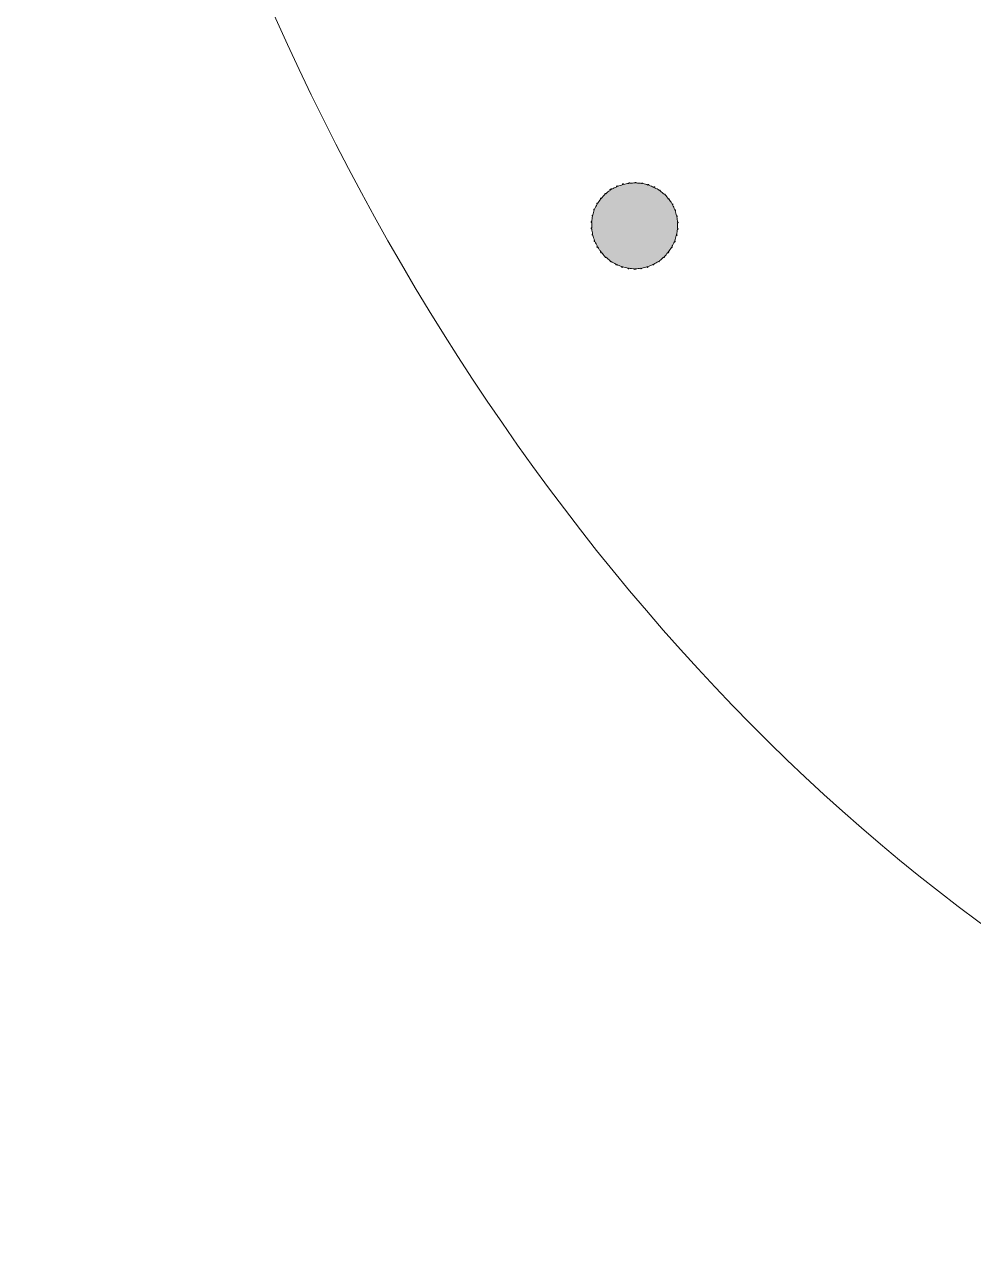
# Model space of a CAD drawing. Header units: millimetres. Extents: x -75 to 75, y -97 to 97.
# Drawn here: x -75.3 to -37.65, y -96.81 to -48.41 of the extents above; entities that cross this region are included whole.
import ezdxf

# ---------------------------------------------------------------- set-up
doc = ezdxf.new("R2010")
doc.units = ezdxf.units.MM
doc.header["$MEASUREMENT"] = 0
doc.layers.add('Layer 1', color=7, linetype='Continuous', lineweight=0)

# ---------------------------------------------------------------- blocks, each defined once
blk = doc.blocks.new('Block_1')
at = {"layer": 'Layer 1', "true_color": 0x000000, "transparency": 33554687}
h = blk.add_hatch(color=18, dxfattribs=at)
h.dxf.hatch_style = 2
edge = h.paths.add_edge_path()
edge.add_spline(control_points=[(-49.369, -56.264), (-49.369, -56.252), (-49.379, -56.243), (-49.39, -56.245), (-49.394, -56.245), (-49.393, -56.249), (-49.396, -56.251), (-49.401, -56.179), (-49.404, -56.107), (-49.419, -56.036), (-49.418, -56.036), (-49.418, -56.037), (-49.418, -56.037), (-49.406, -56.035), (-49.399, -56.024), (-49.402, -56.012), (-49.405, -56.001), (-49.416, -55.994), (-49.427, -55.997), (-49.429, -55.997), (-49.428, -55.999), (-49.429, -56), (-49.445, -55.931), (-49.465, -55.862), (-49.49, -55.795), (-49.488, -55.795), (-49.487, -55.797), (-49.486, -55.797), (-49.475, -55.793), (-49.469, -55.78), (-49.473, -55.769), (-49.477, -55.758), (-49.489, -55.753), (-49.499, -55.757), (-49.5, -55.758), (-49.5, -55.759), (-49.5, -55.759), (-49.526, -55.693), (-49.562, -55.63), (-49.597, -55.566), (-49.593, -55.567), (-49.591, -55.571), (-49.587, -55.569), (-49.577, -55.563), (-49.573, -55.551), (-49.579, -55.541), (-49.585, -55.531), (-49.598, -55.528), (-49.608, -55.533), (-49.611, -55.535), (-49.609, -55.539), (-49.61, -55.542), (-49.63, -55.507), (-49.644, -55.469), (-49.667, -55.436), (-49.686, -55.408), (-49.71, -55.386), (-49.73, -55.36), (-49.728, -55.359), (-49.725, -55.362), (-49.723, -55.361), (-49.714, -55.354), (-49.712, -55.341), (-49.719, -55.331), (-49.726, -55.322), (-49.739, -55.32), (-49.748, -55.328), (-49.751, -55.33), (-49.748, -55.334), (-49.75, -55.337), (-49.794, -55.28), (-49.836, -55.222), (-49.887, -55.173), (-49.879, -55.164), (-49.879, -55.152), (-49.888, -55.144), (-49.897, -55.136), (-49.91, -55.137), (-49.918, -55.145), (-49.919, -55.146), (-49.918, -55.147), (-49.918, -55.148), (-49.971, -55.099), (-50.027, -55.056), (-50.085, -55.015), (-50.084, -55.014), (-50.082, -55.016), (-50.081, -55.014), (-50.074, -55.005), (-50.076, -54.992), (-50.085, -54.985), (-50.095, -54.978), (-50.108, -54.98), (-50.115, -54.99), (-50.115, -54.99), (-50.114, -54.991), (-50.114, -54.992), (-50.175, -54.951), (-50.239, -54.919), (-50.304, -54.886), (-50.301, -54.884), (-50.297, -54.886), (-50.295, -54.883), (-50.289, -54.873), (-50.294, -54.86), (-50.304, -54.855), (-50.315, -54.85), (-50.328, -54.855), (-50.333, -54.865), (-50.334, -54.868), (-50.331, -54.87), (-50.331, -54.872), (-50.397, -54.84), (-50.465, -54.813), (-50.535, -54.789), (-50.533, -54.787), (-50.53, -54.789), (-50.529, -54.786), (-50.525, -54.776), (-50.531, -54.764), (-50.542, -54.76), (-50.553, -54.756), (-50.565, -54.762), (-50.569, -54.773), (-50.57, -54.776), (-50.565, -54.777), (-50.565, -54.781), (-50.634, -54.759), (-50.704, -54.737), (-50.776, -54.724), (-50.776, -54.723), (-50.775, -54.723), (-50.774, -54.722), (-50.772, -54.711), (-50.78, -54.701), (-50.792, -54.699), (-50.803, -54.697), (-50.815, -54.705), (-50.817, -54.716), (-50.817, -54.718), (-50.814, -54.718), (-50.814, -54.72), (-50.886, -54.708), (-50.958, -54.7), (-51.03, -54.698), (-51.03, -54.697), (-51.028, -54.697), (-51.028, -54.696), (-51.028, -54.684), (-51.037, -54.674), (-51.049, -54.674), (-51.061, -54.673), (-51.071, -54.682), (-51.071, -54.693), (-51.071, -54.693), (-51.07, -54.693), (-51.07, -54.694), (-51.143, -54.693), (-51.216, -54.703), (-51.289, -54.711), (-51.288, -54.708), (-51.283, -54.708), (-51.284, -54.704), (-51.285, -54.693), (-51.296, -54.685), (-51.307, -54.687), (-51.319, -54.688), (-51.328, -54.699), (-51.326, -54.71), (-51.326, -54.712), (-51.322, -54.712), (-51.321, -54.713), (-51.395, -54.723), (-51.467, -54.739), (-51.539, -54.758), (-51.538, -54.754), (-51.533, -54.753), (-51.534, -54.749), (-51.536, -54.737), (-51.548, -54.73), (-51.559, -54.733), (-51.571, -54.735), (-51.578, -54.747), (-51.575, -54.759), (-51.574, -54.763), (-51.568, -54.762), (-51.565, -54.765), (-51.636, -54.784), (-51.706, -54.805), (-51.775, -54.834), (-51.775, -54.832), (-51.773, -54.831), (-51.773, -54.829), (-51.778, -54.818), (-51.79, -54.813), (-51.801, -54.818), (-51.811, -54.823), (-51.816, -54.836), (-51.812, -54.846), (-51.811, -54.849), (-51.807, -54.847), (-51.805, -54.849), (-51.871, -54.878), (-51.937, -54.909), (-52, -54.947), (-52, -54.946), (-51.999, -54.945), (-51.999, -54.944), (-52.005, -54.934), (-52.018, -54.931), (-52.028, -54.936), (-52.039, -54.942), (-52.042, -54.955), (-52.036, -54.965), (-52.042, -54.955), (-52.055, -54.953), (-52.065, -54.96), (-52.074, -54.966), (-52.077, -54.98), (-52.071, -54.99), (-52.07, -54.991), (-52.069, -54.989), (-52.068, -54.99), (-52.13, -55.031), (-52.185, -55.078), (-52.239, -55.125), (-52.24, -55.123), (-52.237, -55.121), (-52.239, -55.119), (-52.246, -55.11), (-52.259, -55.11), (-52.268, -55.117), (-52.277, -55.125), (-52.278, -55.139), (-52.27, -55.148), (-52.27, -55.148), (-52.269, -55.147), (-52.268, -55.148), (-52.323, -55.198), (-52.371, -55.254), (-52.418, -55.31), (-52.419, -55.307), (-52.416, -55.303), (-52.419, -55.3), (-52.428, -55.292), (-52.442, -55.293), (-52.449, -55.303), (-52.456, -55.312), (-52.454, -55.326), (-52.445, -55.333), (-52.443, -55.336), (-52.44, -55.332), (-52.437, -55.333), (-52.484, -55.391), (-52.527, -55.45), (-52.565, -55.513), (-52.567, -55.511), (-52.565, -55.508), (-52.567, -55.507), (-52.577, -55.501), (-52.59, -55.504), (-52.596, -55.515), (-52.603, -55.525), (-52.599, -55.538), (-52.589, -55.543), (-52.586, -55.545), (-52.584, -55.541), (-52.581, -55.541), (-52.617, -55.604), (-52.655, -55.666), (-52.682, -55.732), (-52.682, -55.732), (-52.682, -55.732), (-52.682, -55.732), (-52.693, -55.727), (-52.705, -55.733), (-52.709, -55.744), (-52.713, -55.755), (-52.707, -55.767), (-52.696, -55.772), (-52.695, -55.772), (-52.695, -55.77), (-52.694, -55.77), (-52.719, -55.838), (-52.739, -55.907), (-52.756, -55.977), (-52.758, -55.976), (-52.757, -55.974), (-52.758, -55.973), (-52.77, -55.97), (-52.782, -55.977), (-52.784, -55.989), (-52.787, -56), (-52.78, -56.012), (-52.769, -56.014), (-52.768, -56.014), (-52.768, -56.013), (-52.767, -56.013), (-52.782, -56.085), (-52.788, -56.157), (-52.793, -56.231), (-52.796, -56.229), (-52.796, -56.224), (-52.8, -56.223), (-52.811, -56.222), (-52.821, -56.231), (-52.822, -56.243), (-52.823, -56.255), (-52.813, -56.265), (-52.802, -56.266), (-52.799, -56.266), (-52.799, -56.262), (-52.796, -56.261), (-52.801, -56.336), (-52.8, -56.409), (-52.794, -56.484), (-52.797, -56.483), (-52.797, -56.479), (-52.801, -56.479), (-52.812, -56.479), (-52.822, -56.489), (-52.821, -56.501), (-52.82, -56.513), (-52.81, -56.522), (-52.799, -56.521), (-52.794, -56.521), (-52.795, -56.516), (-52.792, -56.514), (-52.785, -56.587), (-52.778, -56.661), (-52.762, -56.734), (-52.763, -56.734), (-52.763, -56.732), (-52.764, -56.733), (-52.776, -56.735), (-52.783, -56.746), (-52.78, -56.758), (-52.777, -56.77), (-52.765, -56.777), (-52.754, -56.774), (-52.752, -56.774), (-52.753, -56.771), (-52.751, -56.769), (-52.733, -56.84), (-52.713, -56.911), (-52.686, -56.981), (-52.688, -56.981), (-52.688, -56.979), (-52.69, -56.979), (-52.701, -56.983), (-52.706, -56.996), (-52.702, -57.007), (-52.698, -57.019), (-52.686, -57.024), (-52.675, -57.02), (-52.675, -57.02), (-52.675, -57.019), (-52.675, -57.019), (-52.647, -57.087), (-52.607, -57.151), (-52.57, -57.216), (-52.573, -57.216), (-52.576, -57.211), (-52.579, -57.213), (-52.589, -57.219), (-52.593, -57.232), (-52.586, -57.242), (-52.58, -57.253), (-52.567, -57.256), (-52.557, -57.25), (-52.554, -57.249), (-52.557, -57.245), (-52.555, -57.243), (-52.537, -57.273), (-52.526, -57.304), (-52.507, -57.334), (-52.483, -57.369), (-52.453, -57.397), (-52.427, -57.43), (-52.43, -57.431), (-52.433, -57.427), (-52.435, -57.429), (-52.445, -57.436), (-52.446, -57.45), (-52.439, -57.459), (-52.432, -57.469), (-52.418, -57.471), (-52.409, -57.463), (-52.406, -57.461), (-52.409, -57.456), (-52.408, -57.453), (-52.361, -57.511), (-52.314, -57.571), (-52.261, -57.622), (-52.262, -57.622), (-52.263, -57.622), (-52.263, -57.622), (-52.271, -57.631), (-52.27, -57.644), (-52.261, -57.652), (-52.252, -57.66), (-52.239, -57.66), (-52.231, -57.651), (-52.23, -57.65), (-52.232, -57.648), (-52.231, -57.647), (-52.176, -57.697), (-52.119, -57.744), (-52.06, -57.786), (-52.061, -57.787), (-52.062, -57.785), (-52.063, -57.786), (-52.07, -57.796), (-52.068, -57.81), (-52.058, -57.817), (-52.048, -57.824), (-52.035, -57.822), (-52.029, -57.812), (-52.028, -57.811), (-52.029, -57.811), (-52.029, -57.811), (-51.967, -57.852), (-51.901, -57.884), (-51.835, -57.917), (-51.838, -57.919), (-51.842, -57.917), (-51.843, -57.92), (-51.848, -57.93), (-51.844, -57.943), (-51.833, -57.948), (-51.822, -57.953), (-51.809, -57.949), (-51.805, -57.938), (-51.803, -57.935), (-51.807, -57.934), (-51.807, -57.931), (-51.739, -57.964), (-51.67, -57.99), (-51.599, -58.013), (-51.601, -58.016), (-51.606, -58.014), (-51.607, -58.017), (-51.61, -58.029), (-51.604, -58.041), (-51.592, -58.045), (-51.581, -58.049), (-51.569, -58.043), (-51.566, -58.032), (-51.565, -58.027), (-51.57, -58.025), (-51.571, -58.022), (-51.5, -58.043), (-51.429, -58.064), (-51.356, -58.076), (-51.356, -58.077), (-51.359, -58.077), (-51.359, -58.078), (-51.361, -58.09), (-51.353, -58.101), (-51.341, -58.103), (-51.329, -58.104), (-51.319, -58.096), (-51.317, -58.084), (-51.317, -58.082), (-51.32, -58.082), (-51.321, -58.079), (-51.249, -58.09), (-51.177, -58.099), (-51.105, -58.1), (-51.105, -58.101), (-51.106, -58.101), (-51.106, -58.101), (-51.106, -58.113), (-51.097, -58.123), (-51.085, -58.124), (-51.073, -58.124), (-51.064, -58.114), (-51.064, -58.102), (-51.064, -58.101), (-51.065, -58.101), (-51.065, -58.101), (-50.993, -58.1), (-50.921, -58.089), (-50.85, -58.079), (-50.85, -58.082), (-50.854, -58.082), (-50.854, -58.085), (-50.852, -58.096), (-50.841, -58.104), (-50.83, -58.103), (-50.818, -58.101), (-50.81, -58.09), (-50.812, -58.078), (-50.812, -58.077), (-50.815, -58.077), (-50.815, -58.076), (-50.743, -58.064), (-50.672, -58.044), (-50.601, -58.022), (-50.603, -58.025), (-50.608, -58.027), (-50.606, -58.031), (-50.603, -58.042), (-50.591, -58.05), (-50.58, -58.046), (-50.569, -58.042), (-50.563, -58.029), (-50.566, -58.018), (-50.568, -58.014), (-50.572, -58.016), (-50.575, -58.014), (-50.505, -57.991), (-50.437, -57.966), (-50.369, -57.933), (-50.369, -57.935), (-50.372, -57.936), (-50.371, -57.938), (-50.366, -57.948), (-50.353, -57.953), (-50.343, -57.948), (-50.332, -57.942), (-50.328, -57.93), (-50.333, -57.919), (-50.334, -57.917), (-50.338, -57.919), (-50.34, -57.917), (-50.276, -57.884), (-50.211, -57.852), (-50.15, -57.811), (-50.15, -57.811), (-50.151, -57.812), (-50.151, -57.812), (-50.144, -57.822), (-50.131, -57.825), (-50.121, -57.818), (-50.111, -57.811), (-50.109, -57.797), (-50.116, -57.788), (-50.116, -57.787), (-50.117, -57.788), (-50.117, -57.788), (-50.057, -57.744), (-50.005, -57.694), (-49.952, -57.645), (-49.951, -57.648), (-49.954, -57.651), (-49.952, -57.653), (-49.944, -57.662), (-49.931, -57.662), (-49.922, -57.654), (-49.914, -57.646), (-49.913, -57.632), (-49.921, -57.624), (-49.923, -57.622), (-49.925, -57.625), (-49.927, -57.624), (-49.873, -57.571), (-49.824, -57.515), (-49.778, -57.457), (-49.777, -57.461), (-49.78, -57.465), (-49.777, -57.468), (-49.768, -57.475), (-49.755, -57.474), (-49.747, -57.465), (-49.739, -57.456), (-49.741, -57.442), (-49.75, -57.435), (-49.754, -57.432), (-49.757, -57.436), (-49.761, -57.436), (-49.715, -57.377), (-49.671, -57.318), (-49.633, -57.254), (-49.632, -57.255), (-49.634, -57.257), (-49.632, -57.258), (-49.622, -57.264), (-49.609, -57.26), (-49.604, -57.25), (-49.598, -57.24), (-49.601, -57.227), (-49.611, -57.221), (-49.613, -57.22), (-49.615, -57.223), (-49.617, -57.223), (-49.582, -57.159), (-49.545, -57.096), (-49.518, -57.029), (-49.518, -57.03), (-49.518, -57.03), (-49.518, -57.03), (-49.507, -57.034), (-49.494, -57.029), (-49.49, -57.018), (-49.486, -57.007), (-49.491, -56.995), (-49.502, -56.991), (-49.503, -56.99), (-49.503, -56.991), (-49.504, -56.991), (-49.478, -56.923), (-49.46, -56.854), (-49.442, -56.784), (-49.44, -56.785), (-49.441, -56.788), (-49.439, -56.788), (-49.428, -56.791), (-49.417, -56.784), (-49.414, -56.772), (-49.411, -56.761), (-49.418, -56.749), (-49.429, -56.747), (-49.43, -56.747), (-49.431, -56.749), (-49.432, -56.749), (-49.416, -56.677), (-49.408, -56.604), (-49.401, -56.531), (-49.398, -56.533), (-49.398, -56.538), (-49.394, -56.539), (-49.382, -56.54), (-49.372, -56.531), (-49.372, -56.519), (-49.371, -56.507), (-49.38, -56.497), (-49.392, -56.497), (-49.395, -56.496), (-49.395, -56.501), (-49.398, -56.502), (-49.392, -56.429), (-49.39, -56.356), (-49.393, -56.282), (-49.391, -56.283), (-49.391, -56.287), (-49.389, -56.286), (-49.377, -56.286), (-49.368, -56.276), (-49.369, -56.264)], knot_values=[0, 0, 0, 0, 1, 1, 1, 2, 2, 2, 3, 3, 3, 4, 4, 4, 5, 5, 5, 6, 6, 6, 7, 7, 7, 8, 8, 8, 9, 9, 9, 10, 10, 10, 11, 11, 11, 12, 12, 12, 13, 13, 13, 14, 14, 14, 15, 15, 15, 16, 16, 16, 17, 17, 17, 18, 18, 18, 19, 19, 19, 20, 20, 20, 21, 21, 21, 22, 22, 22, 23, 23, 23, 24, 24, 24, 25, 25, 25, 26, 26, 26, 27, 27, 27, 28, 28, 28, 29, 29, 29, 30, 30, 30, 31, 31, 31, 32, 32, 32, 33, 33, 33, 34, 34, 34, 35, 35, 35, 36, 36, 36, 37, 37, 37, 38, 38, 38, 39, 39, 39, 40, 40, 40, 41, 41, 41, 42, 42, 42, 43, 43, 43, 44, 44, 44, 45, 45, 45, 46, 46, 46, 47, 47, 47, 48, 48, 48, 49, 49, 49, 50, 50, 50, 51, 51, 51, 52, 52, 52, 53, 53, 53, 54, 54, 54, 55, 55, 55, 56, 56, 56, 57, 57, 57, 58, 58, 58, 59, 59, 59, 60, 60, 60, 61, 61, 61, 62, 62, 62, 63, 63, 63, 64, 64, 64, 65, 65, 65, 66, 66, 66, 67, 67, 67, 68, 68, 68, 69, 69, 69, 70, 70, 70, 71, 71, 71, 72, 72, 72, 73, 73, 73, 74, 74, 74, 75, 75, 75, 76, 76, 76, 77, 77, 77, 78, 78, 78, 79, 79, 79, 80, 80, 80, 81, 81, 81, 82, 82, 82, 83, 83, 83, 84, 84, 84, 85, 85, 85, 86, 86, 86, 87, 87, 87, 88, 88, 88, 89, 89, 89, 90, 90, 90, 91, 91, 91, 92, 92, 92, 93, 93, 93, 94, 94, 94, 95, 95, 95, 96, 96, 96, 97, 97, 97, 98, 98, 98, 99, 99, 99, 100, 100, 100, 101, 101, 101, 102, 102, 102, 103, 103, 103, 104, 104, 104, 105, 105, 105, 106, 106, 106, 107, 107, 107, 108, 108, 108, 109, 109, 109, 110, 110, 110, 111, 111, 111, 112, 112, 112, 113, 113, 113, 114, 114, 114, 115, 115, 115, 116, 116, 116, 117, 117, 117, 118, 118, 118, 119, 119, 119, 120, 120, 120, 121, 121, 121, 122, 122, 122, 123, 123, 123, 124, 124, 124, 125, 125, 125, 126, 126, 126, 127, 127, 127, 128, 128, 128, 129, 129, 129, 130, 130, 130, 131, 131, 131, 132, 132, 132, 133, 133, 133, 134, 134, 134, 135, 135, 135, 136, 136, 136, 137, 137, 137, 138, 138, 138, 139, 139, 139, 140, 140, 140, 141, 141, 141, 142, 142, 142, 143, 143, 143, 144, 144, 144, 145, 145, 145, 146, 146, 146, 147, 147, 147, 148, 148, 148, 149, 149, 149, 150, 150, 150, 151, 151, 151, 152, 152, 152, 153, 153, 153, 154, 154, 154, 155, 155, 155, 156, 156, 156, 157, 157, 157, 158, 158, 158, 159, 159, 159, 160, 160, 160, 161, 161, 161, 162, 162, 162, 163, 163, 163, 164, 164, 164, 165, 165, 165, 166, 166, 166, 167, 167, 167, 168, 168, 168, 169, 169, 169, 170, 170, 170, 171, 171, 171, 172, 172, 172, 173, 173, 173, 174, 174, 174, 175, 175, 175, 176, 176, 176, 177, 177, 177, 178, 178, 178, 179, 179, 179, 180, 180, 180, 181, 181, 181, 182, 182, 182, 183, 183, 183, 184, 184, 184, 185, 185, 185, 186, 186, 186, 187, 187, 187, 188, 188, 188, 189, 189, 189, 190, 190, 190, 191, 191, 191, 192, 192, 192, 193, 193, 193, 194, 194, 194, 195, 195, 195, 196, 196, 196, 197, 197, 197, 198, 198, 198, 199, 199, 199, 200, 200, 200, 201, 201, 201, 202, 202, 202, 203, 203, 203, 204, 204, 204, 205, 205, 205, 206, 206, 206, 207, 207, 207, 208, 208, 208, 209, 209, 209, 210, 210, 210, 211, 211, 211, 212, 212, 212, 213, 213, 213, 213], degree=3, periodic=0)
at = {"layer": 'Layer 1'}
blk.add_open_spline([(-49.369, -56.264), (-49.369, -56.252), (-49.379, -56.243), (-49.39, -56.245), (-49.394, -56.245), (-49.393, -56.249), (-49.396, -56.251), (-49.401, -56.179), (-49.404, -56.107), (-49.419, -56.036), (-49.418, -56.036), (-49.418, -56.037), (-49.418, -56.037), (-49.406, -56.035), (-49.399, -56.024), (-49.402, -56.012), (-49.405, -56.001), (-49.416, -55.994), (-49.427, -55.997), (-49.429, -55.997), (-49.428, -55.999), (-49.429, -56), (-49.445, -55.931), (-49.465, -55.862), (-49.49, -55.795), (-49.488, -55.795), (-49.487, -55.797), (-49.486, -55.797), (-49.475, -55.793), (-49.469, -55.78), (-49.473, -55.769), (-49.477, -55.758), (-49.489, -55.753), (-49.499, -55.757), (-49.5, -55.758), (-49.5, -55.759), (-49.5, -55.759), (-49.526, -55.693), (-49.562, -55.63), (-49.597, -55.566), (-49.593, -55.567), (-49.591, -55.571), (-49.587, -55.569), (-49.577, -55.563), (-49.573, -55.551), (-49.579, -55.541), (-49.585, -55.531), (-49.598, -55.528), (-49.608, -55.533), (-49.611, -55.535), (-49.609, -55.539), (-49.61, -55.542), (-49.63, -55.507), (-49.644, -55.469), (-49.667, -55.436), (-49.686, -55.408), (-49.71, -55.386), (-49.73, -55.36), (-49.728, -55.359), (-49.725, -55.362), (-49.723, -55.361), (-49.714, -55.354), (-49.712, -55.341), (-49.719, -55.331), (-49.726, -55.322), (-49.739, -55.32), (-49.748, -55.328), (-49.751, -55.33), (-49.748, -55.334), (-49.75, -55.337), (-49.794, -55.28), (-49.836, -55.222), (-49.887, -55.173), (-49.879, -55.164), (-49.879, -55.152), (-49.888, -55.144), (-49.897, -55.136), (-49.91, -55.137), (-49.918, -55.145), (-49.919, -55.146), (-49.918, -55.147), (-49.918, -55.148), (-49.971, -55.099), (-50.027, -55.056), (-50.085, -55.015), (-50.084, -55.014), (-50.082, -55.016), (-50.081, -55.014), (-50.074, -55.005), (-50.076, -54.992), (-50.085, -54.985), (-50.095, -54.978), (-50.108, -54.98), (-50.115, -54.99), (-50.115, -54.99), (-50.114, -54.991), (-50.114, -54.992), (-50.175, -54.951), (-50.239, -54.919), (-50.304, -54.886), (-50.301, -54.884), (-50.297, -54.886), (-50.295, -54.883), (-50.289, -54.873), (-50.294, -54.86), (-50.304, -54.855), (-50.315, -54.85), (-50.328, -54.855), (-50.333, -54.865), (-50.334, -54.868), (-50.331, -54.87), (-50.331, -54.872), (-50.397, -54.84), (-50.465, -54.813), (-50.535, -54.789), (-50.533, -54.787), (-50.53, -54.789), (-50.529, -54.786), (-50.525, -54.776), (-50.531, -54.764), (-50.542, -54.76), (-50.553, -54.756), (-50.565, -54.762), (-50.569, -54.773), (-50.57, -54.776), (-50.565, -54.777), (-50.565, -54.781), (-50.634, -54.759), (-50.704, -54.737), (-50.776, -54.724), (-50.776, -54.723), (-50.775, -54.723), (-50.774, -54.722), (-50.772, -54.711), (-50.78, -54.701), (-50.792, -54.699), (-50.803, -54.697), (-50.815, -54.705), (-50.817, -54.716), (-50.817, -54.718), (-50.814, -54.718), (-50.814, -54.72), (-50.886, -54.708), (-50.958, -54.7), (-51.03, -54.698), (-51.03, -54.697), (-51.028, -54.697), (-51.028, -54.696), (-51.028, -54.684), (-51.037, -54.674), (-51.049, -54.674), (-51.061, -54.673), (-51.071, -54.682), (-51.071, -54.693), (-51.071, -54.693), (-51.07, -54.693), (-51.07, -54.694), (-51.143, -54.693), (-51.216, -54.703), (-51.289, -54.711), (-51.288, -54.708), (-51.283, -54.708), (-51.284, -54.704), (-51.285, -54.693), (-51.296, -54.685), (-51.307, -54.687), (-51.319, -54.688), (-51.328, -54.699), (-51.326, -54.71), (-51.326, -54.712), (-51.322, -54.712), (-51.321, -54.713), (-51.395, -54.723), (-51.467, -54.739), (-51.539, -54.758), (-51.538, -54.754), (-51.533, -54.753), (-51.534, -54.749), (-51.536, -54.737), (-51.548, -54.73), (-51.559, -54.733), (-51.571, -54.735), (-51.578, -54.747), (-51.575, -54.759), (-51.574, -54.763), (-51.568, -54.762), (-51.565, -54.765), (-51.636, -54.784), (-51.706, -54.805), (-51.775, -54.834), (-51.775, -54.832), (-51.773, -54.831), (-51.773, -54.829), (-51.778, -54.818), (-51.79, -54.813), (-51.801, -54.818), (-51.811, -54.823), (-51.816, -54.836), (-51.812, -54.846), (-51.811, -54.849), (-51.807, -54.847), (-51.805, -54.849), (-51.871, -54.878), (-51.937, -54.909), (-52, -54.947), (-52, -54.946), (-51.999, -54.945), (-51.999, -54.944), (-52.005, -54.934), (-52.018, -54.931), (-52.028, -54.936), (-52.039, -54.942), (-52.042, -54.955), (-52.036, -54.965), (-52.042, -54.955), (-52.055, -54.953), (-52.065, -54.96), (-52.074, -54.966), (-52.077, -54.98), (-52.071, -54.99), (-52.07, -54.991), (-52.069, -54.989), (-52.068, -54.99), (-52.13, -55.031), (-52.185, -55.078), (-52.239, -55.125), (-52.24, -55.123), (-52.237, -55.121), (-52.239, -55.119), (-52.246, -55.11), (-52.259, -55.11), (-52.268, -55.117), (-52.277, -55.125), (-52.278, -55.139), (-52.27, -55.148), (-52.27, -55.148), (-52.269, -55.147), (-52.268, -55.148), (-52.323, -55.198), (-52.371, -55.254), (-52.418, -55.31), (-52.419, -55.307), (-52.416, -55.303), (-52.419, -55.3), (-52.428, -55.292), (-52.442, -55.293), (-52.449, -55.303), (-52.456, -55.312), (-52.454, -55.326), (-52.445, -55.333), (-52.443, -55.336), (-52.44, -55.332), (-52.437, -55.333), (-52.484, -55.391), (-52.527, -55.45), (-52.565, -55.513), (-52.567, -55.511), (-52.565, -55.508), (-52.567, -55.507), (-52.577, -55.501), (-52.59, -55.504), (-52.596, -55.515), (-52.603, -55.525), (-52.599, -55.538), (-52.589, -55.543), (-52.586, -55.545), (-52.584, -55.541), (-52.581, -55.541), (-52.617, -55.604), (-52.655, -55.666), (-52.682, -55.732), (-52.682, -55.732), (-52.682, -55.732), (-52.682, -55.732), (-52.693, -55.727), (-52.705, -55.733), (-52.709, -55.744), (-52.713, -55.755), (-52.707, -55.767), (-52.696, -55.772), (-52.695, -55.772), (-52.695, -55.77), (-52.694, -55.77), (-52.719, -55.838), (-52.739, -55.907), (-52.756, -55.977), (-52.758, -55.976), (-52.757, -55.974), (-52.758, -55.973), (-52.77, -55.97), (-52.782, -55.977), (-52.784, -55.989), (-52.787, -56), (-52.78, -56.012), (-52.769, -56.014), (-52.768, -56.014), (-52.768, -56.013), (-52.767, -56.013), (-52.782, -56.085), (-52.788, -56.157), (-52.793, -56.231), (-52.796, -56.229), (-52.796, -56.224), (-52.8, -56.223), (-52.811, -56.222), (-52.821, -56.231), (-52.822, -56.243), (-52.823, -56.255), (-52.813, -56.265), (-52.802, -56.266), (-52.799, -56.266), (-52.799, -56.262), (-52.796, -56.261), (-52.801, -56.336), (-52.8, -56.409), (-52.794, -56.484), (-52.797, -56.483), (-52.797, -56.479), (-52.801, -56.479), (-52.812, -56.479), (-52.822, -56.489), (-52.821, -56.501), (-52.82, -56.513), (-52.81, -56.522), (-52.799, -56.521), (-52.794, -56.521), (-52.795, -56.516), (-52.792, -56.514), (-52.785, -56.587), (-52.778, -56.661), (-52.762, -56.734), (-52.763, -56.734), (-52.763, -56.732), (-52.764, -56.733), (-52.776, -56.735), (-52.783, -56.746), (-52.78, -56.758), (-52.777, -56.77), (-52.765, -56.777), (-52.754, -56.774), (-52.752, -56.774), (-52.753, -56.771), (-52.751, -56.769), (-52.733, -56.84), (-52.713, -56.911), (-52.686, -56.981), (-52.688, -56.981), (-52.688, -56.979), (-52.69, -56.979), (-52.701, -56.983), (-52.706, -56.996), (-52.702, -57.007), (-52.698, -57.019), (-52.686, -57.024), (-52.675, -57.02), (-52.675, -57.02), (-52.675, -57.019), (-52.675, -57.019), (-52.647, -57.087), (-52.607, -57.151), (-52.57, -57.216), (-52.573, -57.216), (-52.576, -57.211), (-52.579, -57.213), (-52.589, -57.219), (-52.593, -57.232), (-52.586, -57.242), (-52.58, -57.253), (-52.567, -57.256), (-52.557, -57.25), (-52.554, -57.249), (-52.557, -57.245), (-52.555, -57.243), (-52.537, -57.273), (-52.526, -57.304), (-52.507, -57.334), (-52.483, -57.369), (-52.453, -57.397), (-52.427, -57.43), (-52.43, -57.431), (-52.433, -57.427), (-52.435, -57.429), (-52.445, -57.436), (-52.446, -57.45), (-52.439, -57.459), (-52.432, -57.469), (-52.418, -57.471), (-52.409, -57.463), (-52.406, -57.461), (-52.409, -57.456), (-52.408, -57.453), (-52.361, -57.511), (-52.314, -57.571), (-52.261, -57.622), (-52.262, -57.622), (-52.263, -57.622), (-52.263, -57.622), (-52.271, -57.631), (-52.27, -57.644), (-52.261, -57.652), (-52.252, -57.66), (-52.239, -57.66), (-52.231, -57.651), (-52.23, -57.65), (-52.232, -57.648), (-52.231, -57.647), (-52.176, -57.697), (-52.119, -57.744), (-52.06, -57.786), (-52.061, -57.787), (-52.062, -57.785), (-52.063, -57.786), (-52.07, -57.796), (-52.068, -57.81), (-52.058, -57.817), (-52.048, -57.824), (-52.035, -57.822), (-52.029, -57.812), (-52.028, -57.811), (-52.029, -57.811), (-52.029, -57.811), (-51.967, -57.852), (-51.901, -57.884), (-51.835, -57.917), (-51.838, -57.919), (-51.842, -57.917), (-51.843, -57.92), (-51.848, -57.93), (-51.844, -57.943), (-51.833, -57.948), (-51.822, -57.953), (-51.809, -57.949), (-51.805, -57.938), (-51.803, -57.935), (-51.807, -57.934), (-51.807, -57.931), (-51.739, -57.964), (-51.67, -57.99), (-51.599, -58.013), (-51.601, -58.016), (-51.606, -58.014), (-51.607, -58.017), (-51.61, -58.029), (-51.604, -58.041), (-51.592, -58.045), (-51.581, -58.049), (-51.569, -58.043), (-51.566, -58.032), (-51.565, -58.027), (-51.57, -58.025), (-51.571, -58.022), (-51.5, -58.043), (-51.429, -58.064), (-51.356, -58.076), (-51.356, -58.077), (-51.359, -58.077), (-51.359, -58.078), (-51.361, -58.09), (-51.353, -58.101), (-51.341, -58.103), (-51.329, -58.104), (-51.319, -58.096), (-51.317, -58.084), (-51.317, -58.082), (-51.32, -58.082), (-51.321, -58.079), (-51.249, -58.09), (-51.177, -58.099), (-51.105, -58.1), (-51.105, -58.101), (-51.106, -58.101), (-51.106, -58.101), (-51.106, -58.113), (-51.097, -58.123), (-51.085, -58.124), (-51.073, -58.124), (-51.064, -58.114), (-51.064, -58.102), (-51.064, -58.101), (-51.065, -58.101), (-51.065, -58.101), (-50.993, -58.1), (-50.921, -58.089), (-50.85, -58.079), (-50.85, -58.082), (-50.854, -58.082), (-50.854, -58.085), (-50.852, -58.096), (-50.841, -58.104), (-50.83, -58.103), (-50.818, -58.101), (-50.81, -58.09), (-50.812, -58.078), (-50.812, -58.077), (-50.815, -58.077), (-50.815, -58.076), (-50.743, -58.064), (-50.672, -58.044), (-50.601, -58.022), (-50.603, -58.025), (-50.608, -58.027), (-50.606, -58.031), (-50.603, -58.042), (-50.591, -58.05), (-50.58, -58.046), (-50.569, -58.042), (-50.563, -58.029), (-50.566, -58.018), (-50.568, -58.014), (-50.572, -58.016), (-50.575, -58.014), (-50.505, -57.991), (-50.437, -57.966), (-50.369, -57.933), (-50.369, -57.935), (-50.372, -57.936), (-50.371, -57.938), (-50.366, -57.948), (-50.353, -57.953), (-50.343, -57.948), (-50.332, -57.942), (-50.328, -57.93), (-50.333, -57.919), (-50.334, -57.917), (-50.338, -57.919), (-50.34, -57.917), (-50.276, -57.884), (-50.211, -57.852), (-50.15, -57.811), (-50.15, -57.811), (-50.151, -57.812), (-50.151, -57.812), (-50.144, -57.822), (-50.131, -57.825), (-50.121, -57.818), (-50.111, -57.811), (-50.109, -57.797), (-50.116, -57.788), (-50.116, -57.787), (-50.117, -57.788), (-50.117, -57.788), (-50.057, -57.744), (-50.005, -57.694), (-49.952, -57.645), (-49.951, -57.648), (-49.954, -57.651), (-49.952, -57.653), (-49.944, -57.662), (-49.931, -57.662), (-49.922, -57.654), (-49.914, -57.646), (-49.913, -57.632), (-49.921, -57.624), (-49.923, -57.622), (-49.925, -57.625), (-49.927, -57.624), (-49.873, -57.571), (-49.824, -57.515), (-49.778, -57.457), (-49.777, -57.461), (-49.78, -57.465), (-49.777, -57.468), (-49.768, -57.475), (-49.755, -57.474), (-49.747, -57.465), (-49.739, -57.456), (-49.741, -57.442), (-49.75, -57.435), (-49.754, -57.432), (-49.757, -57.436), (-49.761, -57.436), (-49.715, -57.377), (-49.671, -57.318), (-49.633, -57.254), (-49.632, -57.255), (-49.634, -57.257), (-49.632, -57.258), (-49.622, -57.264), (-49.609, -57.26), (-49.604, -57.25), (-49.598, -57.24), (-49.601, -57.227), (-49.611, -57.221), (-49.613, -57.22), (-49.615, -57.223), (-49.617, -57.223), (-49.582, -57.159), (-49.545, -57.096), (-49.518, -57.029), (-49.518, -57.03), (-49.518, -57.03), (-49.518, -57.03), (-49.507, -57.034), (-49.494, -57.029), (-49.49, -57.018), (-49.486, -57.007), (-49.491, -56.995), (-49.502, -56.991), (-49.503, -56.99), (-49.503, -56.991), (-49.504, -56.991), (-49.478, -56.923), (-49.46, -56.854), (-49.442, -56.784), (-49.44, -56.785), (-49.441, -56.788), (-49.439, -56.788), (-49.428, -56.791), (-49.417, -56.784), (-49.414, -56.772), (-49.411, -56.761), (-49.418, -56.749), (-49.429, -56.747), (-49.43, -56.747), (-49.431, -56.749), (-49.432, -56.749), (-49.416, -56.677), (-49.408, -56.604), (-49.401, -56.531), (-49.398, -56.533), (-49.398, -56.538), (-49.394, -56.539), (-49.382, -56.54), (-49.372, -56.531), (-49.372, -56.519), (-49.371, -56.507), (-49.38, -56.497), (-49.392, -56.497), (-49.395, -56.496), (-49.395, -56.501), (-49.398, -56.502), (-49.392, -56.429), (-49.39, -56.356), (-49.393, -56.282), (-49.391, -56.283), (-49.391, -56.287), (-49.389, -56.286), (-49.377, -56.286), (-49.368, -56.276), (-49.369, -56.264)], degree=3, knots=[0, 0, 0, 0, 1, 1, 1, 2, 2, 2, 3, 3, 3, 4, 4, 4, 5, 5, 5, 6, 6, 6, 7, 7, 7, 8, 8, 8, 9, 9, 9, 10, 10, 10, 11, 11, 11, 12, 12, 12, 13, 13, 13, 14, 14, 14, 15, 15, 15, 16, 16, 16, 17, 17, 17, 18, 18, 18, 19, 19, 19, 20, 20, 20, 21, 21, 21, 22, 22, 22, 23, 23, 23, 24, 24, 24, 25, 25, 25, 26, 26, 26, 27, 27, 27, 28, 28, 28, 29, 29, 29, 30, 30, 30, 31, 31, 31, 32, 32, 32, 33, 33, 33, 34, 34, 34, 35, 35, 35, 36, 36, 36, 37, 37, 37, 38, 38, 38, 39, 39, 39, 40, 40, 40, 41, 41, 41, 42, 42, 42, 43, 43, 43, 44, 44, 44, 45, 45, 45, 46, 46, 46, 47, 47, 47, 48, 48, 48, 49, 49, 49, 50, 50, 50, 51, 51, 51, 52, 52, 52, 53, 53, 53, 54, 54, 54, 55, 55, 55, 56, 56, 56, 57, 57, 57, 58, 58, 58, 59, 59, 59, 60, 60, 60, 61, 61, 61, 62, 62, 62, 63, 63, 63, 64, 64, 64, 65, 65, 65, 66, 66, 66, 67, 67, 67, 68, 68, 68, 69, 69, 69, 70, 70, 70, 71, 71, 71, 72, 72, 72, 73, 73, 73, 74, 74, 74, 75, 75, 75, 76, 76, 76, 77, 77, 77, 78, 78, 78, 79, 79, 79, 80, 80, 80, 81, 81, 81, 82, 82, 82, 83, 83, 83, 84, 84, 84, 85, 85, 85, 86, 86, 86, 87, 87, 87, 88, 88, 88, 89, 89, 89, 90, 90, 90, 91, 91, 91, 92, 92, 92, 93, 93, 93, 94, 94, 94, 95, 95, 95, 96, 96, 96, 97, 97, 97, 98, 98, 98, 99, 99, 99, 100, 100, 100, 101, 101, 101, 102, 102, 102, 103, 103, 103, 104, 104, 104, 105, 105, 105, 106, 106, 106, 107, 107, 107, 108, 108, 108, 109, 109, 109, 110, 110, 110, 111, 111, 111, 112, 112, 112, 113, 113, 113, 114, 114, 114, 115, 115, 115, 116, 116, 116, 117, 117, 117, 118, 118, 118, 119, 119, 119, 120, 120, 120, 121, 121, 121, 122, 122, 122, 123, 123, 123, 124, 124, 124, 125, 125, 125, 126, 126, 126, 127, 127, 127, 128, 128, 128, 129, 129, 129, 130, 130, 130, 131, 131, 131, 132, 132, 132, 133, 133, 133, 134, 134, 134, 135, 135, 135, 136, 136, 136, 137, 137, 137, 138, 138, 138, 139, 139, 139, 140, 140, 140, 141, 141, 141, 142, 142, 142, 143, 143, 143, 144, 144, 144, 145, 145, 145, 146, 146, 146, 147, 147, 147, 148, 148, 148, 149, 149, 149, 150, 150, 150, 151, 151, 151, 152, 152, 152, 153, 153, 153, 154, 154, 154, 155, 155, 155, 156, 156, 156, 157, 157, 157, 158, 158, 158, 159, 159, 159, 160, 160, 160, 161, 161, 161, 162, 162, 162, 163, 163, 163, 164, 164, 164, 165, 165, 165, 166, 166, 166, 167, 167, 167, 168, 168, 168, 169, 169, 169, 170, 170, 170, 171, 171, 171, 172, 172, 172, 173, 173, 173, 174, 174, 174, 175, 175, 175, 176, 176, 176, 177, 177, 177, 178, 178, 178, 179, 179, 179, 180, 180, 180, 181, 181, 181, 182, 182, 182, 183, 183, 183, 184, 184, 184, 185, 185, 185, 186, 186, 186, 187, 187, 187, 188, 188, 188, 189, 189, 189, 190, 190, 190, 191, 191, 191, 192, 192, 192, 193, 193, 193, 194, 194, 194, 195, 195, 195, 196, 196, 196, 197, 197, 197, 198, 198, 198, 199, 199, 199, 200, 200, 200, 201, 201, 201, 202, 202, 202, 203, 203, 203, 204, 204, 204, 205, 205, 205, 206, 206, 206, 207, 207, 207, 208, 208, 208, 209, 209, 209, 210, 210, 210, 211, 211, 211, 212, 212, 212, 213, 213, 213, 213], dxfattribs=at)
blk = doc.blocks.new('Block_0')
at = {"layer": 'Layer 1'}
for points, knots in [([(0, 96.814), (-41.587, 96.814), (-75.3, 53.469), (-75.3, 0), (-75.3, -53.469), (-41.587, -96.814), (0, -96.814), (41.587, -96.814), (75.3, -53.469), (75.3, 0), (75.3, 53.469), (41.587, 96.814), (0, 96.814)], [0, 0, 0, 0, 1, 1, 1, 2, 2, 2, 3, 3, 3, 4, 4, 4, 4]), ([(-49.398, -56.502), (-49.395, -56.501), (-49.395, -56.496), (-49.392, -56.497), (-49.38, -56.497), (-49.371, -56.507), (-49.372, -56.519), (-49.372, -56.531), (-49.382, -56.54), (-49.394, -56.539), (-49.398, -56.538), (-49.398, -56.533), (-49.401, -56.531), (-49.408, -56.604), (-49.416, -56.677), (-49.432, -56.749), (-49.431, -56.749), (-49.43, -56.747), (-49.429, -56.747), (-49.418, -56.749), (-49.411, -56.761), (-49.414, -56.772), (-49.417, -56.784), (-49.428, -56.791), (-49.439, -56.788), (-49.441, -56.788), (-49.44, -56.785), (-49.442, -56.784), (-49.46, -56.854), (-49.478, -56.923), (-49.504, -56.991), (-49.503, -56.991), (-49.503, -56.99), (-49.502, -56.991), (-49.491, -56.995), (-49.486, -57.007), (-49.49, -57.018), (-49.494, -57.029), (-49.507, -57.034), (-49.518, -57.03), (-49.518, -57.03), (-49.518, -57.03), (-49.518, -57.029), (-49.545, -57.096), (-49.582, -57.159), (-49.617, -57.223), (-49.615, -57.223), (-49.613, -57.22), (-49.611, -57.221), (-49.601, -57.227), (-49.598, -57.24), (-49.604, -57.25), (-49.609, -57.26), (-49.622, -57.264), (-49.632, -57.258), (-49.634, -57.257), (-49.632, -57.255), (-49.633, -57.254), (-49.671, -57.318), (-49.715, -57.377), (-49.761, -57.436), (-49.757, -57.436), (-49.754, -57.432), (-49.75, -57.435), (-49.741, -57.442), (-49.739, -57.456), (-49.747, -57.465), (-49.755, -57.474), (-49.768, -57.475), (-49.777, -57.468), (-49.78, -57.465), (-49.777, -57.461), (-49.778, -57.457), (-49.824, -57.515), (-49.873, -57.571), (-49.927, -57.624), (-49.925, -57.625), (-49.923, -57.622), (-49.921, -57.624), (-49.913, -57.632), (-49.914, -57.646), (-49.922, -57.654), (-49.931, -57.662), (-49.944, -57.662), (-49.952, -57.653), (-49.954, -57.651), (-49.951, -57.648), (-49.952, -57.645), (-50.005, -57.694), (-50.057, -57.744), (-50.117, -57.788), (-50.117, -57.788), (-50.116, -57.787), (-50.116, -57.788), (-50.109, -57.797), (-50.111, -57.811), (-50.121, -57.818), (-50.131, -57.825), (-50.144, -57.822), (-50.151, -57.812), (-50.151, -57.812), (-50.15, -57.811), (-50.15, -57.811), (-50.211, -57.852), (-50.276, -57.884), (-50.34, -57.917), (-50.338, -57.919), (-50.334, -57.917), (-50.333, -57.919), (-50.328, -57.93), (-50.332, -57.942), (-50.343, -57.948), (-50.353, -57.953), (-50.366, -57.948), (-50.371, -57.938), (-50.372, -57.936), (-50.369, -57.935), (-50.369, -57.933), (-50.437, -57.966), (-50.505, -57.991), (-50.575, -58.014), (-50.572, -58.016), (-50.568, -58.014), (-50.566, -58.018), (-50.563, -58.029), (-50.569, -58.042), (-50.58, -58.046), (-50.591, -58.05), (-50.603, -58.042), (-50.606, -58.031), (-50.608, -58.027), (-50.603, -58.025), (-50.601, -58.022), (-50.672, -58.044), (-50.743, -58.064), (-50.815, -58.076), (-50.815, -58.077), (-50.812, -58.077), (-50.812, -58.078), (-50.81, -58.09), (-50.818, -58.101), (-50.83, -58.103), (-50.841, -58.104), (-50.852, -58.096), (-50.854, -58.085), (-50.854, -58.082), (-50.85, -58.082), (-50.85, -58.079), (-50.921, -58.089), (-50.993, -58.1), (-51.065, -58.101), (-51.065, -58.101), (-51.064, -58.101), (-51.064, -58.102), (-51.064, -58.114), (-51.073, -58.124), (-51.085, -58.124), (-51.097, -58.123), (-51.106, -58.113), (-51.106, -58.101), (-51.106, -58.101), (-51.105, -58.101), (-51.105, -58.1), (-51.177, -58.099), (-51.249, -58.09), (-51.321, -58.079), (-51.32, -58.082), (-51.317, -58.082), (-51.317, -58.084), (-51.319, -58.096), (-51.329, -58.104), (-51.341, -58.103), (-51.353, -58.101), (-51.361, -58.09), (-51.359, -58.078), (-51.359, -58.077), (-51.356, -58.077), (-51.356, -58.076), (-51.429, -58.064), (-51.5, -58.043), (-51.571, -58.022), (-51.57, -58.025), (-51.565, -58.027), (-51.566, -58.032), (-51.569, -58.043), (-51.581, -58.049), (-51.592, -58.045), (-51.604, -58.041), (-51.61, -58.029), (-51.607, -58.017), (-51.606, -58.014), (-51.601, -58.016), (-51.599, -58.013), (-51.67, -57.99), (-51.739, -57.964), (-51.807, -57.931), (-51.807, -57.934), (-51.803, -57.935), (-51.805, -57.938), (-51.809, -57.949), (-51.822, -57.953), (-51.833, -57.948), (-51.844, -57.943), (-51.848, -57.93), (-51.843, -57.92), (-51.842, -57.917), (-51.838, -57.919), (-51.835, -57.917), (-51.901, -57.884), (-51.967, -57.852), (-52.029, -57.811), (-52.029, -57.811), (-52.028, -57.811), (-52.029, -57.812), (-52.035, -57.822), (-52.048, -57.824), (-52.058, -57.817), (-52.068, -57.81), (-52.07, -57.796), (-52.063, -57.786), (-52.062, -57.785), (-52.061, -57.787), (-52.06, -57.786), (-52.119, -57.744), (-52.176, -57.697), (-52.231, -57.647), (-52.232, -57.648), (-52.23, -57.65), (-52.231, -57.651), (-52.239, -57.66), (-52.252, -57.66), (-52.261, -57.652), (-52.27, -57.644), (-52.271, -57.631), (-52.263, -57.622), (-52.263, -57.622), (-52.262, -57.622), (-52.261, -57.622), (-52.314, -57.571), (-52.361, -57.511), (-52.408, -57.453), (-52.409, -57.456), (-52.406, -57.461), (-52.409, -57.463), (-52.418, -57.471), (-52.432, -57.469), (-52.439, -57.459), (-52.446, -57.45), (-52.445, -57.436), (-52.435, -57.429), (-52.433, -57.427), (-52.43, -57.431), (-52.427, -57.43), (-52.453, -57.397), (-52.483, -57.369), (-52.507, -57.334), (-52.526, -57.304), (-52.537, -57.273), (-52.555, -57.243), (-52.557, -57.245), (-52.554, -57.249), (-52.557, -57.25), (-52.567, -57.256), (-52.58, -57.253), (-52.586, -57.242), (-52.593, -57.232), (-52.589, -57.219), (-52.579, -57.213), (-52.576, -57.211), (-52.573, -57.216), (-52.57, -57.216), (-52.607, -57.151), (-52.647, -57.087), (-52.675, -57.019), (-52.675, -57.019), (-52.675, -57.02), (-52.675, -57.02), (-52.686, -57.024), (-52.698, -57.019), (-52.702, -57.007), (-52.706, -56.996), (-52.701, -56.983), (-52.69, -56.979), (-52.688, -56.979), (-52.688, -56.981), (-52.686, -56.981), (-52.713, -56.911), (-52.733, -56.84), (-52.751, -56.769), (-52.753, -56.771), (-52.752, -56.774), (-52.754, -56.774), (-52.765, -56.777), (-52.777, -56.77), (-52.78, -56.758), (-52.783, -56.746), (-52.776, -56.735), (-52.764, -56.733), (-52.763, -56.732), (-52.763, -56.734), (-52.762, -56.734), (-52.778, -56.661), (-52.785, -56.587), (-52.792, -56.514), (-52.795, -56.516), (-52.794, -56.521), (-52.799, -56.521), (-52.81, -56.522), (-52.82, -56.513), (-52.821, -56.501), (-52.822, -56.489), (-52.812, -56.479), (-52.801, -56.479), (-52.797, -56.479), (-52.797, -56.483), (-52.794, -56.484), (-52.8, -56.409), (-52.801, -56.336), (-52.796, -56.261), (-52.799, -56.262), (-52.799, -56.266), (-52.802, -56.266), (-52.813, -56.265), (-52.823, -56.255), (-52.822, -56.243), (-52.821, -56.231), (-52.811, -56.222), (-52.8, -56.223), (-52.796, -56.224), (-52.796, -56.229), (-52.793, -56.231), (-52.788, -56.157), (-52.782, -56.085), (-52.767, -56.013), (-52.768, -56.013), (-52.768, -56.014), (-52.769, -56.014), (-52.78, -56.012), (-52.787, -56), (-52.784, -55.989), (-52.782, -55.977), (-52.77, -55.97), (-52.758, -55.973), (-52.757, -55.974), (-52.758, -55.976), (-52.756, -55.977), (-52.739, -55.907), (-52.719, -55.838), (-52.694, -55.77), (-52.695, -55.77), (-52.695, -55.772), (-52.696, -55.772), (-52.707, -55.767), (-52.713, -55.755), (-52.709, -55.744), (-52.705, -55.733), (-52.693, -55.727), (-52.682, -55.732), (-52.682, -55.732), (-52.682, -55.732), (-52.682, -55.732), (-52.655, -55.666), (-52.617, -55.604), (-52.581, -55.541), (-52.584, -55.541), (-52.586, -55.545), (-52.589, -55.543), (-52.599, -55.538), (-52.603, -55.525), (-52.596, -55.515), (-52.59, -55.504), (-52.577, -55.501), (-52.567, -55.507), (-52.565, -55.508), (-52.567, -55.511), (-52.565, -55.513), (-52.527, -55.45), (-52.484, -55.391), (-52.437, -55.333), (-52.44, -55.332), (-52.443, -55.336), (-52.445, -55.333), (-52.454, -55.326), (-52.456, -55.312), (-52.449, -55.303), (-52.442, -55.293), (-52.428, -55.292), (-52.419, -55.3), (-52.416, -55.303), (-52.419, -55.307), (-52.418, -55.31), (-52.371, -55.254), (-52.323, -55.198), (-52.268, -55.148), (-52.269, -55.147), (-52.27, -55.148), (-52.27, -55.148), (-52.278, -55.139), (-52.277, -55.125), (-52.268, -55.117), (-52.259, -55.11), (-52.246, -55.11), (-52.239, -55.119), (-52.237, -55.121), (-52.24, -55.123), (-52.239, -55.125), (-52.185, -55.078), (-52.13, -55.031), (-52.068, -54.99), (-52.069, -54.989), (-52.07, -54.991), (-52.071, -54.99), (-52.077, -54.98), (-52.074, -54.966), (-52.065, -54.96), (-52.055, -54.953), (-52.042, -54.955), (-52.036, -54.965), (-52.042, -54.955), (-52.039, -54.942), (-52.028, -54.936), (-52.018, -54.931), (-52.005, -54.934), (-51.999, -54.944), (-51.999, -54.945), (-52, -54.946), (-52, -54.947), (-51.937, -54.909), (-51.871, -54.878), (-51.805, -54.849), (-51.807, -54.847), (-51.811, -54.849), (-51.812, -54.846), (-51.816, -54.836), (-51.811, -54.823), (-51.801, -54.818), (-51.79, -54.813), (-51.778, -54.818), (-51.773, -54.829), (-51.773, -54.831), (-51.775, -54.832), (-51.775, -54.834), (-51.706, -54.805), (-51.636, -54.784), (-51.565, -54.765), (-51.568, -54.762), (-51.574, -54.763), (-51.575, -54.759), (-51.578, -54.747), (-51.571, -54.735), (-51.559, -54.733), (-51.548, -54.73), (-51.536, -54.737), (-51.534, -54.749), (-51.533, -54.753), (-51.538, -54.754), (-51.539, -54.758), (-51.467, -54.739), (-51.395, -54.723), (-51.321, -54.713), (-51.322, -54.712), (-51.326, -54.712), (-51.326, -54.71), (-51.328, -54.699), (-51.319, -54.688), (-51.307, -54.687), (-51.296, -54.685), (-51.285, -54.693), (-51.284, -54.704), (-51.283, -54.708), (-51.288, -54.708), (-51.289, -54.711), (-51.216, -54.703), (-51.143, -54.693), (-51.07, -54.694), (-51.07, -54.693), (-51.071, -54.693), (-51.071, -54.693), (-51.071, -54.682), (-51.061, -54.673), (-51.049, -54.674), (-51.037, -54.674), (-51.028, -54.684), (-51.028, -54.696), (-51.028, -54.697), (-51.03, -54.697), (-51.03, -54.698), (-50.958, -54.7), (-50.886, -54.708), (-50.814, -54.72), (-50.814, -54.718), (-50.817, -54.718), (-50.817, -54.716), (-50.815, -54.705), (-50.803, -54.697), (-50.792, -54.699), (-50.78, -54.701), (-50.772, -54.711), (-50.774, -54.722), (-50.775, -54.723), (-50.776, -54.723), (-50.776, -54.724), (-50.704, -54.737), (-50.634, -54.759), (-50.565, -54.781), (-50.565, -54.777), (-50.57, -54.776), (-50.569, -54.773), (-50.565, -54.762), (-50.553, -54.756), (-50.542, -54.76), (-50.531, -54.764), (-50.525, -54.776), (-50.529, -54.786), (-50.53, -54.789), (-50.533, -54.787), (-50.535, -54.789), (-50.465, -54.813), (-50.397, -54.84), (-50.331, -54.872), (-50.331, -54.87), (-50.334, -54.868), (-50.333, -54.865), (-50.328, -54.855), (-50.315, -54.85), (-50.304, -54.855), (-50.294, -54.86), (-50.289, -54.873), (-50.295, -54.883), (-50.297, -54.886), (-50.301, -54.884), (-50.304, -54.886), (-50.239, -54.919), (-50.175, -54.951), (-50.114, -54.992), (-50.114, -54.991), (-50.115, -54.99), (-50.115, -54.99), (-50.108, -54.98), (-50.095, -54.978), (-50.085, -54.985), (-50.076, -54.992), (-50.074, -55.005), (-50.081, -55.014), (-50.082, -55.016), (-50.084, -55.014), (-50.085, -55.015), (-50.027, -55.056), (-49.971, -55.099), (-49.918, -55.148), (-49.918, -55.147), (-49.919, -55.146), (-49.918, -55.145), (-49.91, -55.137), (-49.897, -55.136), (-49.888, -55.144), (-49.879, -55.152), (-49.879, -55.164), (-49.887, -55.173), (-49.836, -55.222), (-49.794, -55.28), (-49.75, -55.337), (-49.748, -55.334), (-49.751, -55.33), (-49.748, -55.328), (-49.739, -55.32), (-49.726, -55.322), (-49.719, -55.331), (-49.712, -55.341), (-49.714, -55.354), (-49.723, -55.361), (-49.725, -55.362), (-49.728, -55.359), (-49.73, -55.36), (-49.71, -55.386), (-49.686, -55.408), (-49.667, -55.436), (-49.644, -55.469), (-49.63, -55.507), (-49.61, -55.542), (-49.609, -55.539), (-49.611, -55.535), (-49.608, -55.533), (-49.598, -55.528), (-49.585, -55.531), (-49.579, -55.541), (-49.573, -55.551), (-49.577, -55.563), (-49.587, -55.569), (-49.591, -55.571), (-49.593, -55.567), (-49.597, -55.566), (-49.562, -55.63), (-49.526, -55.693), (-49.5, -55.759), (-49.5, -55.759), (-49.5, -55.758), (-49.499, -55.757), (-49.489, -55.753), (-49.477, -55.758), (-49.473, -55.769), (-49.469, -55.78), (-49.475, -55.793), (-49.486, -55.797), (-49.487, -55.797), (-49.488, -55.795), (-49.49, -55.795), (-49.465, -55.862), (-49.445, -55.931), (-49.429, -56), (-49.428, -55.999), (-49.429, -55.997), (-49.427, -55.997), (-49.416, -55.994), (-49.405, -56.001), (-49.402, -56.012), (-49.399, -56.024), (-49.406, -56.035), (-49.418, -56.037), (-49.418, -56.037), (-49.418, -56.036), (-49.419, -56.036), (-49.404, -56.107), (-49.401, -56.179), (-49.396, -56.251), (-49.393, -56.249), (-49.394, -56.245), (-49.39, -56.245), (-49.379, -56.243), (-49.369, -56.252), (-49.369, -56.264), (-49.368, -56.276), (-49.377, -56.286), (-49.389, -56.286), (-49.391, -56.287), (-49.391, -56.283), (-49.393, -56.282), (-49.39, -56.356), (-49.392, -56.429), (-49.398, -56.502)], [0, 0, 0, 0, 1, 1, 1, 2, 2, 2, 3, 3, 3, 4, 4, 4, 5, 5, 5, 6, 6, 6, 7, 7, 7, 8, 8, 8, 9, 9, 9, 10, 10, 10, 11, 11, 11, 12, 12, 12, 13, 13, 13, 14, 14, 14, 15, 15, 15, 16, 16, 16, 17, 17, 17, 18, 18, 18, 19, 19, 19, 20, 20, 20, 21, 21, 21, 22, 22, 22, 23, 23, 23, 24, 24, 24, 25, 25, 25, 26, 26, 26, 27, 27, 27, 28, 28, 28, 29, 29, 29, 30, 30, 30, 31, 31, 31, 32, 32, 32, 33, 33, 33, 34, 34, 34, 35, 35, 35, 36, 36, 36, 37, 37, 37, 38, 38, 38, 39, 39, 39, 40, 40, 40, 41, 41, 41, 42, 42, 42, 43, 43, 43, 44, 44, 44, 45, 45, 45, 46, 46, 46, 47, 47, 47, 48, 48, 48, 49, 49, 49, 50, 50, 50, 51, 51, 51, 52, 52, 52, 53, 53, 53, 54, 54, 54, 55, 55, 55, 56, 56, 56, 57, 57, 57, 58, 58, 58, 59, 59, 59, 60, 60, 60, 61, 61, 61, 62, 62, 62, 63, 63, 63, 64, 64, 64, 65, 65, 65, 66, 66, 66, 67, 67, 67, 68, 68, 68, 69, 69, 69, 70, 70, 70, 71, 71, 71, 72, 72, 72, 73, 73, 73, 74, 74, 74, 75, 75, 75, 76, 76, 76, 77, 77, 77, 78, 78, 78, 79, 79, 79, 80, 80, 80, 81, 81, 81, 82, 82, 82, 83, 83, 83, 84, 84, 84, 85, 85, 85, 86, 86, 86, 87, 87, 87, 88, 88, 88, 89, 89, 89, 90, 90, 90, 91, 91, 91, 92, 92, 92, 93, 93, 93, 94, 94, 94, 95, 95, 95, 96, 96, 96, 97, 97, 97, 98, 98, 98, 99, 99, 99, 100, 100, 100, 101, 101, 101, 102, 102, 102, 103, 103, 103, 104, 104, 104, 105, 105, 105, 106, 106, 106, 107, 107, 107, 108, 108, 108, 109, 109, 109, 110, 110, 110, 111, 111, 111, 112, 112, 112, 113, 113, 113, 114, 114, 114, 115, 115, 115, 116, 116, 116, 117, 117, 117, 118, 118, 118, 119, 119, 119, 120, 120, 120, 121, 121, 121, 122, 122, 122, 123, 123, 123, 124, 124, 124, 125, 125, 125, 126, 126, 126, 127, 127, 127, 128, 128, 128, 129, 129, 129, 130, 130, 130, 131, 131, 131, 132, 132, 132, 133, 133, 133, 134, 134, 134, 135, 135, 135, 136, 136, 136, 137, 137, 137, 138, 138, 138, 139, 139, 139, 140, 140, 140, 141, 141, 141, 142, 142, 142, 143, 143, 143, 144, 144, 144, 145, 145, 145, 146, 146, 146, 147, 147, 147, 148, 148, 148, 149, 149, 149, 150, 150, 150, 151, 151, 151, 152, 152, 152, 153, 153, 153, 154, 154, 154, 155, 155, 155, 156, 156, 156, 157, 157, 157, 158, 158, 158, 159, 159, 159, 160, 160, 160, 161, 161, 161, 162, 162, 162, 163, 163, 163, 164, 164, 164, 165, 165, 165, 166, 166, 166, 167, 167, 167, 168, 168, 168, 169, 169, 169, 170, 170, 170, 171, 171, 171, 172, 172, 172, 173, 173, 173, 174, 174, 174, 175, 175, 175, 176, 176, 176, 177, 177, 177, 178, 178, 178, 179, 179, 179, 180, 180, 180, 181, 181, 181, 182, 182, 182, 183, 183, 183, 184, 184, 184, 185, 185, 185, 186, 186, 186, 187, 187, 187, 188, 188, 188, 189, 189, 189, 190, 190, 190, 191, 191, 191, 192, 192, 192, 193, 193, 193, 194, 194, 194, 195, 195, 195, 196, 196, 196, 197, 197, 197, 198, 198, 198, 199, 199, 199, 200, 200, 200, 201, 201, 201, 202, 202, 202, 203, 203, 203, 204, 204, 204, 205, 205, 205, 206, 206, 206, 207, 207, 207, 208, 208, 208, 209, 209, 209, 210, 210, 210, 211, 211, 211, 212, 212, 212, 213, 213, 213, 213])]:
    blk.add_open_spline(points, degree=3, knots=knots, dxfattribs=at)
blk.add_blockref('Block_1', (0, 0), dxfattribs=at)

msp = doc.modelspace()

# ---------------------------------------------------------------- block references
at = {"layer": 'Layer 1'}
msp.add_blockref('Block_0', (0, 0), dxfattribs=at)

doc.saveas('drawing.dxf')
